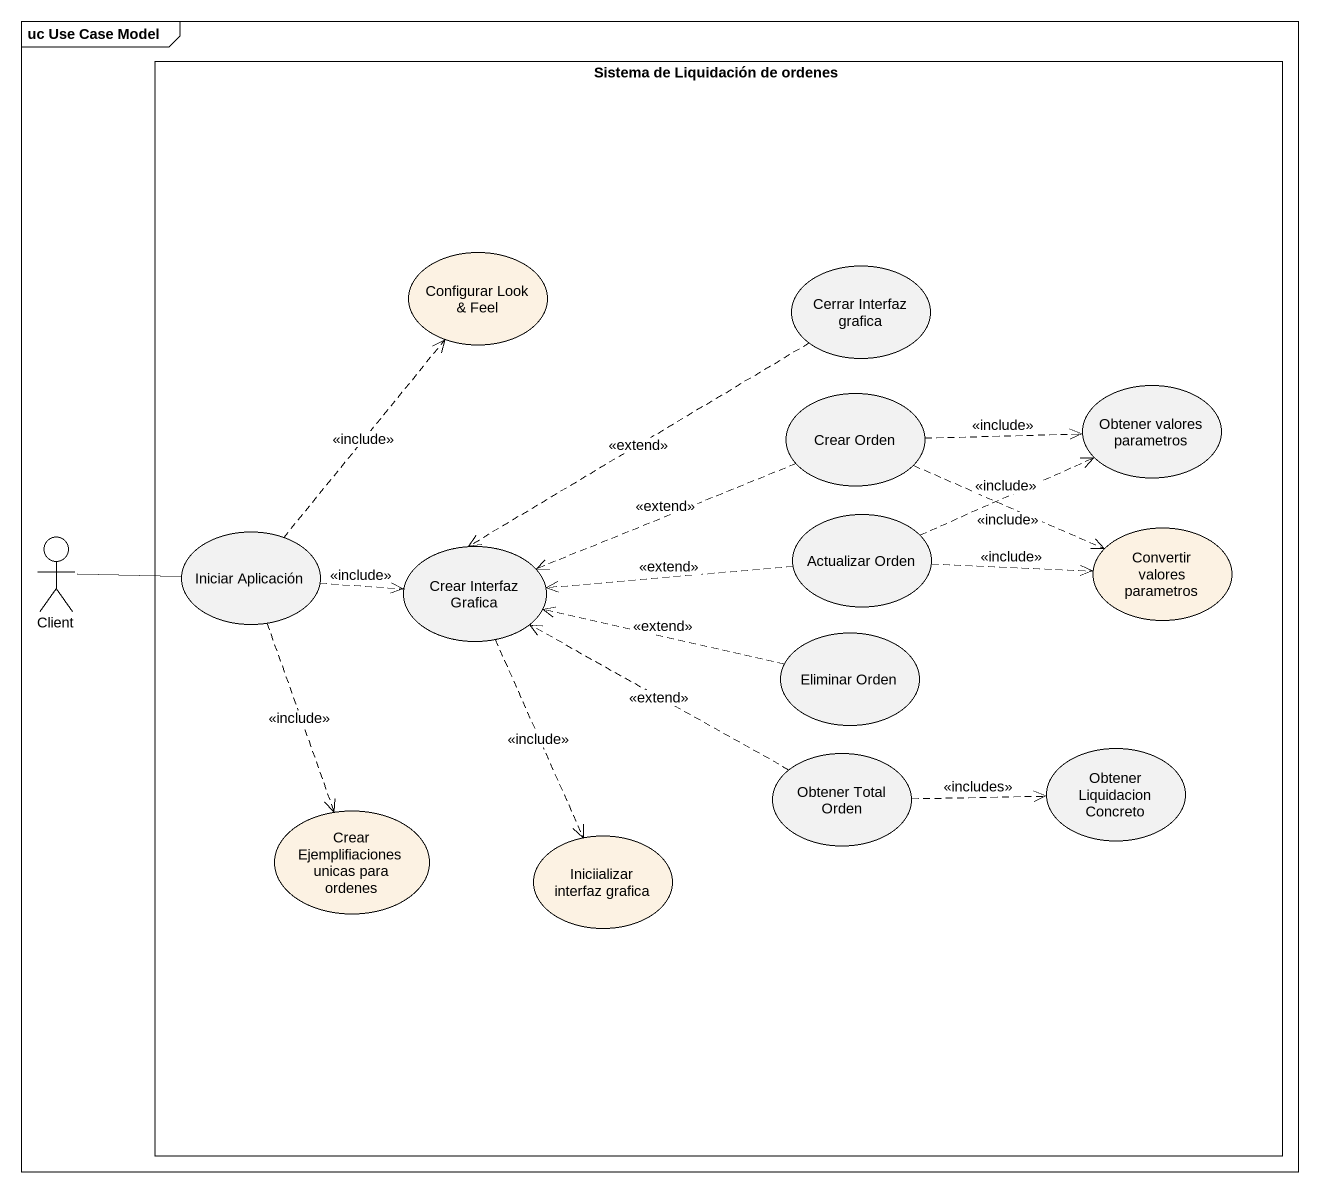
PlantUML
@startuml
mainframe uc Use Case Model
rectangle "Sistema de Liquidación de ordenes" as Sistema_de_Liquidación_de {
  usecase "Configurar Look & Feel" as Configurar_Look_Feel #FCF2E3
  usecase "Cerrar Interfaz grafica" as Cerrar_Interfaz_grafica
  usecase "Crear Orden" as Crear_Orden
  usecase "Obtener valores parametros" as Obtener_valores_parametros
  usecase "Actualizar Orden" as Actualizar_Orden
  usecase "Iniciar Aplicación" as Iniciar_Aplicación
  usecase "Crear Interfaz Grafica" as Crear_Interfaz_Grafica
  usecase "Convertir valores parametros" as Convertir_valores_parametros #FCF2E3
  usecase "Eliminar Orden" as Eliminar_Orden
  usecase "Obtener Total Orden" as Obtener_Total_Orden
  usecase "Obtener Liquidacion Concreto" as Obtener_Liquidacion_Concreto
  usecase "Crear Ejemplifiaciones unicas para ordenes" as Crear_Ejemplifiaciones #FCF2E3
  usecase "Iniciializar interfaz grafica" as Iniciializar_interfaz #FCF2E3
}
actor Client
Cerrar_Interfaz_grafica ..> Crear_Interfaz_Grafica : <<extend>>
Crear_Orden .right.> Obtener_valores_parametros : <<include>>
Crear_Orden .left.> Crear_Interfaz_Grafica : <<extend>>
Crear_Orden .right.> Convertir_valores_parametros : <<include>>
Actualizar_Orden .right.> Obtener_valores_parametros : <<include>>
Actualizar_Orden .left.> Crear_Interfaz_Grafica : <<extend>>
Actualizar_Orden .right.> Convertir_valores_parametros : <<include>>
Client -right- Iniciar_Aplicación
Iniciar_Aplicación .up.> Configurar_Look_Feel : <<include>>
Iniciar_Aplicación .right.> Crear_Interfaz_Grafica : <<include>>
Iniciar_Aplicación ..> Crear_Ejemplifiaciones : <<include>>
Crear_Interfaz_Grafica ..> Iniciializar_interfaz : <<include>>
Eliminar_Orden .left.> Crear_Interfaz_Grafica : <<extend>>
Obtener_Total_Orden .left.> Crear_Interfaz_Grafica : <<extend>>
Obtener_Total_Orden .right.> Obtener_Liquidacion_Concreto : <<includes>>
@enduml
